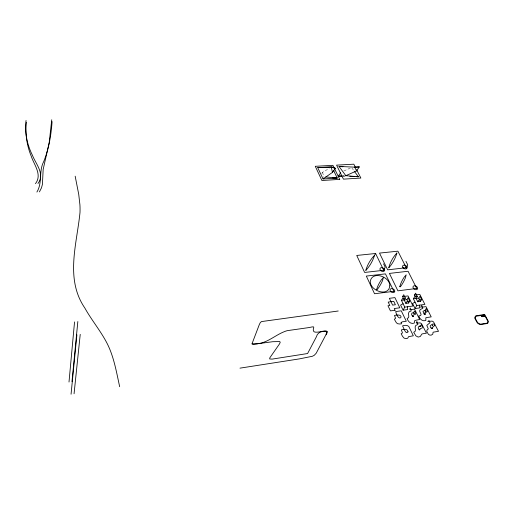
<?xml version="1.0" encoding="UTF-8"?>
<svg xmlns="http://www.w3.org/2000/svg" width="514" height="514" viewBox="0 0 514 514"><rect width="100%" height="100%" fill="white"/><g stroke="black" fill="none" stroke-linecap="round" stroke-linejoin="round"><path stroke-width="0.39" stroke-dasharray="2.57 1.93" d="M321.783 173.456L322.625 172.312L329.211 168.393M343.834 170.989L350.818 167.834M342.793 175.904L344.309 175.794M342.889 176.341L345.222 176.405M342.838 175.936L344.399 176.019M351.974 168.136L353.356 169.98M322.625 172.312L323.82 177.433"/><path stroke-width="0.77" d="M26.041 120.482C24.588 132.419 27.081 144.518 32.401 155.247C35.832 164.101 45.245 173.983 37.991 183.517M26.349 122.287C25.077 133.794 26.85 145.494 31.238 156.192C34.072 164.949 42.424 174.606 35.479 183.659M69.004 382.031L74.543 321.931M71.986 381.587L77.839 321.533M71.06 394.219L76.894 334.781M74.067 393.75L80.229 334.357M51.741 119.781L49.215 142.539L43.157 169.453L42.431 184.346L41.467 187.873L39.43 191.895M52.094 121.567C51.098 135.266 48.875 148.861 43.684 161.659C38.582 171.246 42.643 182.862 36.899 192.05M406.42 267.511L405.97 267.775L406.593 267.903L407.698 264.761L405.964 261.356M239.98 368.146L299.328 358.9L312.339 356.286L314.227 355.322L316.206 353.214L325.401 335.732C332.346 326.184 317.633 334.312 313.855 331.62C311.516 327.996 317.453 325.58 309.274 327.527L287.634 330.605A8.108 3.829 -20.5 0 0 284.441 331.614C275.163 335.186 267.306 342.96 257.109 343.795M383.823 270.043L383.778 270.57L383.38 270.12L385.249 267.267L383.566 263.817M326.037 334.498L327 331.491C322.869 330.663 317.453 331.98 316.412 336.766L307.597 353.529L272.073 359.125L269.644 358.926L269.811 357.84L279.443 344.02L280.201 342.427L279.828 341.572L272.78 341.707L253.646 344.264L251.995 343.802L259.377 324.411L260.367 322.509L261.51 321.578L338.225 310.996M415.055 302.136L412.556 303.491L415.106 308.554L416.738 305.515L424.892 304.416L419.816 294.4L414.425 295.094L415.428 297.092M403.098 303.729L400.592 305.091L403.104 310.193L404.756 307.128L413.012 306.016L408.02 295.923L402.558 296.629L405.854 303.363L408.598 302.997L409.793 301.088L408.122 297.715L406.94 299.623L401.447 300.343L404.756 307.128M374.513 255.355A75.841 54.086 22.1 0 1 365.762 270.499A73.258 51.259 32.4 0 1 374.513 255.355L375.593 253.498L383.714 270.28L364.638 272.446L356.735 255.452L375.593 253.498M402.558 296.629L403.721 294.708L405.373 298.069L404.197 299.983M401.447 300.343L402.616 298.428L405.373 298.069M405.854 303.363L407.037 301.448L409.793 301.088M414.425 295.094L415.62 293.186L417.297 296.52L416.096 298.428L417.773 301.776L420.484 301.416L421.705 299.514L420.015 296.167L418.801 298.075L413.384 298.782L416.738 305.515M413.384 298.782L414.58 296.874L417.297 296.52M417.773 301.776L418.987 299.874L421.705 299.514M345.832 175.692L356.575 170.905L359.318 166.896L354.686 167.159L339.009 166.427L345.832 175.692L358.412 176.752L354.274 171.213M338.231 176.218L342.035 175.955L338.231 176.218L340.641 172.82M323.017 178.943L332.487 172.376L335.404 168.322L331.838 166.825L317.729 167.615L323.017 178.943L337.261 178.062L333.535 170.333M413.243 312.692L414.714 311.047L415.685 313.431L415.421 314.395L413.641 314.896C412.132 317.967 410.05 312.499 413.243 312.692L414.29 313.469M419.803 325.908L419.906 326.242L420.368 325.915L421.416 324.604L422.412 327.045L422.155 328.041L420.362 328.562C418.788 331.62 416.681 326.049 419.906 326.242L420.471 326.512M431.516 328.388L432.525 328.266M425.078 314.112L424.339 314.048L425.361 313.925M429.447 321.34L432.126 321.096L433.559 321.931L438.513 331.312L433.103 332.192L432.769 334.177L431.246 335.134L429.82 335.109L428.432 334.37L426.774 331.479L426.98 330.059L428.316 328.915L426.793 325.394L429.987 322.708L429.061 320.582L427.815 321.456L428.355 321.488M256.968 343.815L252.098 344.007M403.104 310.193L407.647 309.576L407.518 306.755M415.106 308.554L419.591 307.944L419.463 305.149M422.302 307.134L426.016 306.633L431.201 316.875L425.843 317.703L425.855 320.479C422.437 321.732 419.726 318.988 418.73 315.949C424.654 315.268 416.976 311.413 420.78 309.267L422.791 308.387L421.808 305.477L420.683 307.237L421.223 307.276M424.339 314.048L425.374 314.003M420.144 329.635L419.026 329.545L419.642 330.033M431.863 328.369L431.477 328.324L432.21 328.324M354.634 167.268L359.318 166.896M417.117 323.12L420.124 322.863L421.564 323.704L426.447 333.162L422.02 333.939L420.208 336.529L418.139 337.068L415.839 335.828L413.725 332.23C417.439 331.241 413.751 327.469 415.813 325.42L417.876 324.501L416.886 321.481L416.231 322.741L416.616 323.107M410.506 309.653L414.554 309.132L419.675 319.477L414.792 320.485L414.258 323.113C410.814 324.379 408.071 321.635 407.101 318.545C410.75 317.556 407.159 313.855 409.163 311.812L411.206 310.925L410.249 307.989L409.825 309.589M317.729 167.615L331.26 167.159L335.404 168.322M424.725 314.028L425.052 314.041M332.513 177.838L337.261 178.062L325.786 176.932M349.848 176.302L354.519 176.546M356.074 176.63L358.412 176.752M339.009 166.427L342.922 166.767M424.288 314.003L424.705 314.093M413.436 316.316L412.524 315.962L413.423 316.598M419.906 326.242L420.548 326.621M412.344 315.904L412.954 316.393M425.129 310.829L425.727 311.632M414.258 313.354L413.481 312.538L413.879 313.065M425.464 311.227L425.162 310.816L425.9 312.017M432.248 325.131L432.827 325.915M432.287 325.111L432.576 325.535M355.585 167.635L353.838 164.184L336.586 165.135L343.423 179.148L360.86 178.056L356.639 169.716M354.686 167.159L356.575 170.905M418.801 298.075L420.484 301.416M406.94 299.623L408.598 302.997M331.26 167.159L332.487 172.376M119.678 386.714C116.479 372.277 114.057 357.397 107.426 344.033C101.033 331.357 91.762 320.44 84.861 308.066C64.957 278.948 76.837 244.323 79.998 212.526A176.585 119.505 -4.9 0 0 79.914 204.733L78.738 194.382L75.172 176.193M401.126 322.574L401.505 323.801L399.783 324.006L397.669 323.736L396.358 322.741L394.315 319.188L395.594 318.397L394.514 315.429C406.201 312.576 399.243 325.047 395.677 311.574L401.267 310.809L406.298 321.244L402.147 321.873L401.126 322.574M389.85 285.906C388.455 297.349 370.074 290.892 370.26 281.447C371.988 270.55 389.908 276.339 389.85 285.906M399.796 286.639C400.13 287.789 401.511 284.949 401.948 284.512A76.2 54.413 24.8 0 0 405.328 277.997L406.182 274.849L404.088 277.316A74.125 51.111 34.6 0 0 400.702 283.824L399.796 286.639M475.277 317.588L475.264 317.832A3.168 2.165 35.1 0 0 475.399 318.596L477.442 322.336A3.168 2.165 35.3 0 0 478.104 323.023L479.825 323.974A3.123 2.133 35.3 0 0 480.693 324.128L486.764 323.21A3.148 2.14 35.4 0 0 487.349 322.843L487.825 321.803A3.187 2.165 35.4 0 0 487.76 321.064L484.875 315.66L485.28 315.602L488.216 321.128A3.662 2.486 35.4 0 1 488.287 321.982L487.914 322.985A3.63 2.467 35.4 0 1 487.323 323.486L480.834 324.54A3.617 2.467 35.3 0 1 479.832 324.366L479.491 324.25A4.144 2.827 35.3 0 1 478.457 323.724L477.84 323.274A3.656 2.493 35.3 0 1 477.088 322.484L474.949 318.571A3.604 2.461 35.1 0 1 474.795 317.697L475.386 316.219A3.759 2.564 35.1 0 1 476.054 315.789L484.657 314.478L484.882 314.883L476.362 316.174A3.341 2.281 35.1 0 0 475.778 316.547L475.277 317.588M376.589 289.498C376.91 290.667 378.388 287.776 378.85 287.339A77.004 55.878 23.4 0 0 382.474 280.715L383.431 277.515L381.227 280.021A74.697 52.691 34.1 0 0 377.591 286.639L376.589 289.498M434.548 325.548C433.154 326.955 430.212 330.284 430.173 325.863C431.252 324.912 434.324 322.137 434.548 325.548M427.282 311.176L426.787 311.959L425.251 312.319L423.966 314.028L423.016 311.278L425.065 310.289L426.254 308.516L427.282 311.176M408.039 331.832C405.623 335.514 403.207 326.281 402.507 325.908C405.148 324.912 408.855 324.861 409.645 328.189L413.314 335.796L408.598 336.644L407.775 338.116L406.535 338.636L404.139 338.167L402.533 336.336L401.19 333.753L402.481 332.931L401.363 329.885C403.484 329.243 407.814 328.452 408.039 331.832M481.92 316.091L481.515 316.149L482.293 316.765L481.92 316.091M483.044 315.93L482.64 315.988L483.417 316.598L483.044 315.93M484.162 315.763L483.758 315.827L484.535 316.438L484.162 315.763M395.054 310.263L390.441 310.893L387.961 305.74L389.805 305.489L388.186 302.078L393.763 301.352L395.388 304.751L392.6 305.123L389.361 298.326L394.906 297.612L399.815 307.796L394.238 308.548L395.054 310.263M393.897 291.322L374.545 293.751L366.328 276.076L385.449 273.872L393.897 291.322M416.77 288.457L397.9 290.821L389.406 273.416L408.065 271.257L416.77 288.457M406.272 267.723L387.665 269.837L379.493 253.094L397.894 251.179L406.272 267.723M339.722 179.38L321.886 180.498L315.288 166.305L332.924 165.335L339.722 179.38M396.892 253.01A72.686 49.762 33 0 0 388.712 267.916A75.031 52.717 23.5 0 0 396.892 253.01M403.021 267.672A2.461 1.709 29.5 0 0 406.966 268.269A2.461 1.709 29.5 0 0 404.55 265.14A2.461 1.709 29.5 0 0 403.021 267.672M413.372 288.296A2.519 1.767 31.1 0 0 417.413 289.125A2.519 1.767 31.1 0 0 415.158 285.803A2.519 1.767 31.1 0 0 413.372 288.296M390.518 291.303A2.538 1.818 30.2 0 0 394.611 291.894A2.538 1.818 30.2 0 0 392.15 288.605A2.538 1.818 30.2 0 0 390.518 291.303M380.386 270.236A2.48 1.76 28.5 0 0 384.408 270.833A2.48 1.76 28.5 0 0 382.024 267.659A2.48 1.76 28.5 0 0 380.386 270.236"/></g></svg>
